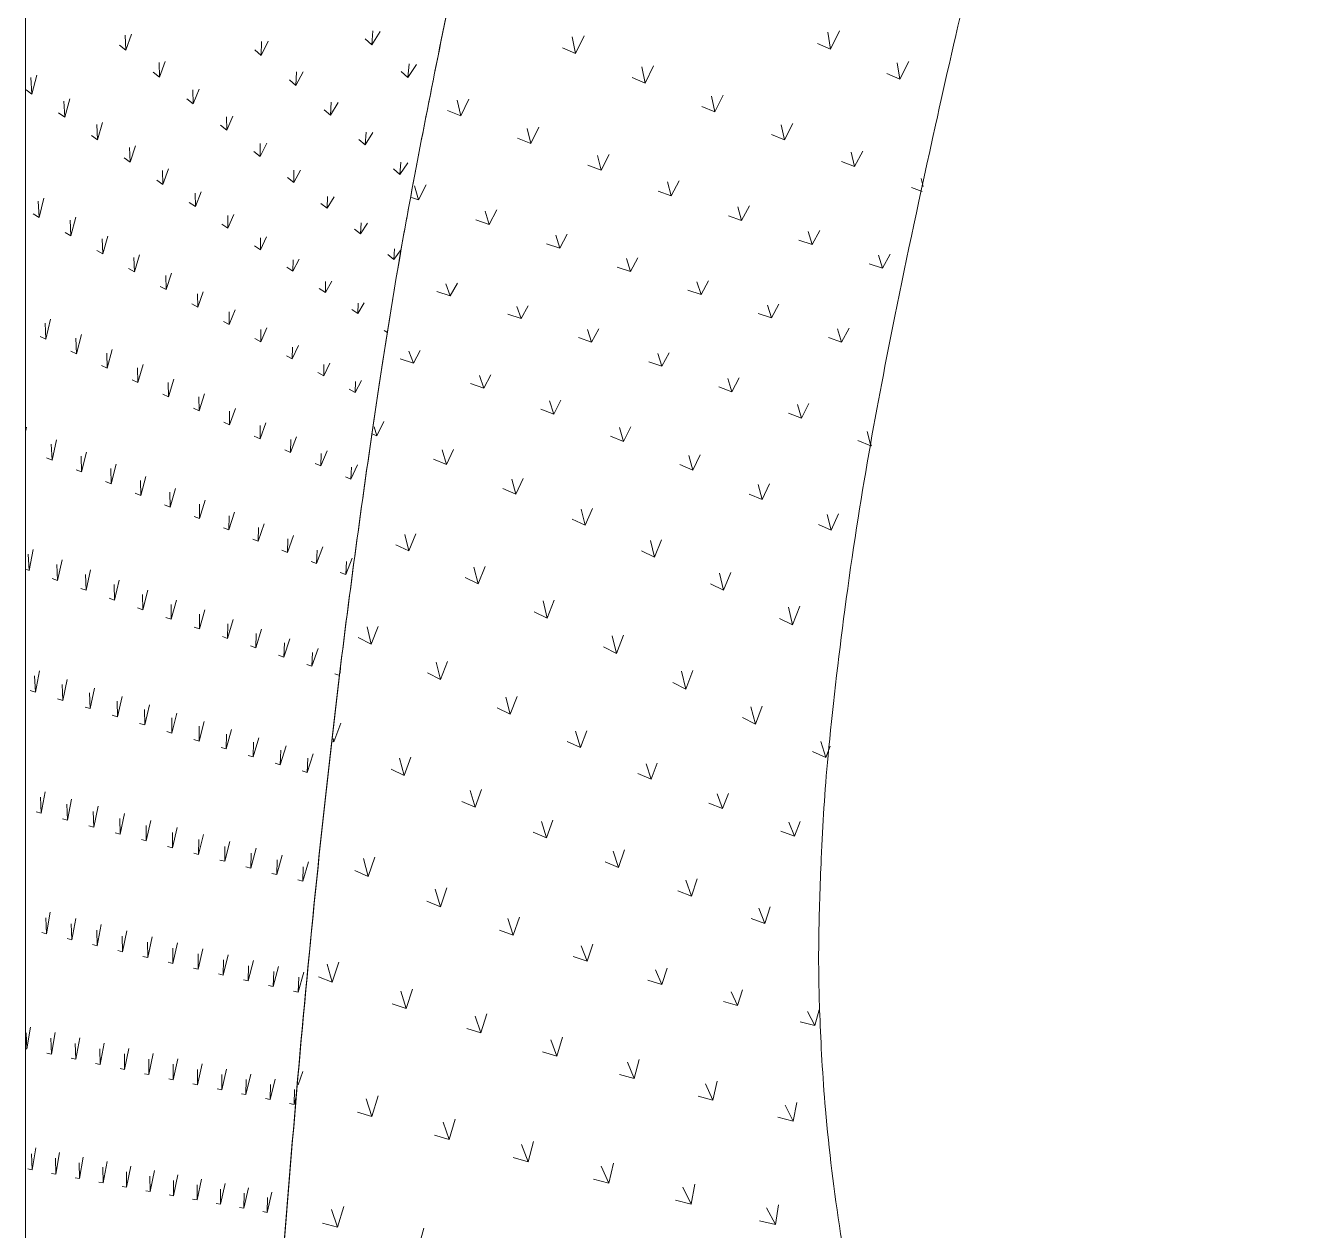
# Model space of a CAD drawing. Header units: millimetres. Extents: x 12827 to 178996, y -27589 to 73652.
# Drawn here: x 92639 to 96268, y 7207 to 10615 of the extents above; entities that cross this region are included whole.
import ezdxf

# ---------------------------------------------------------------- set-up
doc = ezdxf.new("R2010")
doc.units = ezdxf.units.MM
for name, color, linetype, lineweight in [('A-FLOR', 192, 'Continuous', 9), ('A-FLOR-PATT', 8, 'Continuous', 9), ('A-WALL', 113, 'Continuous', 20)]:
    doc.layers.add(name, color=color, linetype=linetype, lineweight=lineweight)

# ---------------------------------------------------------------- blocks, each defined once
blk = doc.blocks.new('FP_240-Copy of 1_F')
at = {"layer": 'A-FLOR-PATT'}
for p, q in [((93618.7, 10560), (93621.5, 10599.5)), ((93618.7, 10560), (93642, 10598.3)), ((92922.5, 10544.8), (92920.9, 10587.6)), ((92922.5, 10544.8), (92938.3, 10590.7)), ((93305.6, 10530.2), (93325.1, 10570.2)), ((93305.6, 10530.2), (93306.2, 10569.9)), ((93618.7, 10560), (93599.5, 10577.4)), ((92922.5, 10544.8), (92904.6, 10559.1)), ((93305.6, 10530.2), (93287.2, 10546.2)), ((93017.9, 10468.9), (93016.7, 10510.1)), ((93017.9, 10468.9), (93034.2, 10512.7)), ((93720.7, 10467.9), (93724.1, 10506.3)), ((93720.7, 10467.9), (93744.8, 10504.9)), ((92657.2, 10420.9), (92654.4, 10467.6)), ((92657.2, 10420.9), (92670.8, 10474.3)), ((93017.9, 10468.9), (93000, 10483.1)), ((93403.9, 10445.4), (93385.5, 10461.3)), ((93403.9, 10445.4), (93405.1, 10483.9)), ((93403.9, 10445.4), (93424.1, 10483.7)), ((93720.7, 10467.9), (93701.6, 10485.1)), ((92657.2, 10420.9), (92640.3, 10432.8)), ((93113.1, 10393.5), (93112.4, 10433.2)), ((93113.1, 10393.5), (93130, 10435.2)), ((92750, 10356.1), (92747.6, 10401)), ((92750, 10356.1), (92764, 10407.1)), ((93113.1, 10393.5), (93095.3, 10407.6)), ((93502.1, 10361), (93503.7, 10398.2)), ((93502.1, 10361), (93523, 10397.6)), ((92750, 10356.1), (92732.6, 10368.2)), ((93208.2, 10318.8), (93207.9, 10356.8)), ((93208.2, 10318.8), (93225.7, 10358.3)), ((93502.1, 10361), (93483.7, 10376.8)), ((92842.6, 10292), (92840.5, 10335.1)), ((92842.6, 10292), (92857.1, 10340.6)), ((93208.2, 10318.8), (93190.4, 10332.7)), ((93600, 10277), (93602.2, 10313)), ((93600, 10277), (93621.6, 10312)), ((92842.6, 10292), (92825.2, 10303.9)), ((92935.1, 10228.4), (92933.4, 10269.8)), ((92935.1, 10228.4), (92950.1, 10274.7)), ((93303.1, 10244.5), (93321.2, 10281.8)), ((93303.1, 10244.5), (93303.2, 10280.9)), ((93600, 10277), (93581.7, 10292.8)), ((92935.1, 10228.4), (92917.7, 10240.3)), ((93303.1, 10244.5), (93285.3, 10258.4)), ((93027.4, 10165.4), (93026.1, 10205.1)), ((93027.4, 10165.4), (93043, 10209.3)), ((93397.8, 10170.9), (93416.5, 10206)), ((93397.8, 10170.9), (93398.4, 10205.6)), ((93697.8, 10193.5), (93679.5, 10209.2)), ((93697.8, 10193.5), (93700.5, 10228.1)), ((93697.8, 10193.5), (93720.1, 10226.7)), ((93027.4, 10165.4), (93010.1, 10177.2)), ((93397.8, 10170.9), (93380.1, 10184.6)), ((92677.6, 10072.1), (92690.9, 10126.8)), ((93119.6, 10103.1), (93118.7, 10141)), ((93119.6, 10103.1), (93135.7, 10144.6)), ((93492.5, 10097.8), (93493.4, 10130.8)), ((93492.5, 10097.8), (93511.7, 10130.6)), ((92677.6, 10072.1), (92675, 10118)), ((93119.6, 10103.1), (93102.3, 10114.7)), ((93492.5, 10097.8), (93474.7, 10111.4)), ((92677.6, 10072.1), (92660.7, 10081.8)), ((92767.5, 10020.2), (92765.3, 10064.5)), ((92767.5, 10020.2), (92781.3, 10072.8)), ((93211.7, 10041.3), (93194.5, 10052.9)), ((93211.7, 10041.3), (93211.2, 10077.5)), ((93211.7, 10041.3), (93228.3, 10080.5)), ((93586.9, 10025.2), (93588.3, 10056.6)), ((93586.9, 10025.2), (93606.7, 10055.8)), ((92767.5, 10020.2), (92750.7, 10029.8)), ((92857.3, 9968.8), (92871.6, 10019.2)), ((93303.7, 9980.2), (93320.8, 10017)), ((93586.9, 10025.2), (93569.2, 10038.8)), ((92857.3, 9968.8), (92855.5, 10011.5)), ((93303.7, 9980.2), (93286.4, 9991.6)), ((93303.7, 9980.2), (93303.5, 10014.5)), ((93681.3, 9953.3), (93683.1, 9983)), ((93681.3, 9953.3), (93701.6, 9981.6)), ((92857.3, 9968.8), (92840.5, 9978.4)), ((92947, 9918), (92945.5, 9959.1)), ((92947, 9918), (92961.8, 9966.3)), ((93395.5, 9919.6), (93413.1, 9954)), ((93395.5, 9919.6), (93395.7, 9952.2)), ((93681.3, 9953.3), (93663.6, 9966.7)), ((92947, 9918), (92930.2, 9927.5)), ((93036.6, 9867.7), (93035.5, 9907.3)), ((93036.6, 9867.7), (93051.9, 9913.9)), ((93395.5, 9919.6), (93378.3, 9930.9)), ((93036.6, 9867.7), (93019.8, 9877.1)), ((93487.2, 9859.7), (93470, 9870.8)), ((93487.2, 9859.7), (93505.3, 9891.7)), ((93487.2, 9859.7), (93487.8, 9890.5)), ((93126, 9817.9), (93125.3, 9856)), ((93126, 9817.9), (93141.8, 9862)), ((93126, 9817.9), (93109.2, 9827.2)), ((93215.3, 9768.7), (93214.9, 9805.2)), ((93215.3, 9768.7), (93231.6, 9810.7)), ((93578.8, 9800.3), (93561.7, 9811.4)), ((93578.8, 9800.3), (93597.4, 9830)), ((93578.8, 9800.3), (93579.8, 9829.4)), ((92696.6, 9727.7), (92694.1, 9773.2)), ((92696.6, 9727.7), (92709.5, 9783.9)), ((93215.3, 9768.7), (93198.6, 9777.9)), ((92696.6, 9727.7), (92680.2, 9735.5)), ((92783.5, 9686.3), (92781.5, 9730.5)), ((92783.5, 9686.3), (92797.1, 9740.8)), ((93304.5, 9720), (93287.7, 9729.1)), ((93304.5, 9720), (93321.3, 9759.9)), ((93304.5, 9720), (93304.5, 9755)), ((93663.1, 9746.1), (93653.1, 9752.5)), ((92783.5, 9686.3), (92767.2, 9694)), ((92870.3, 9645.2), (92884.4, 9698.2)), ((93393.5, 9671.8), (93410.8, 9709.7)), ((93393.5, 9671.8), (93393.9, 9705.3)), ((92870.3, 9645.2), (92854.1, 9652.9)), ((92870.3, 9645.2), (92868.7, 9688.3)), ((92957, 9604.6), (92971.7, 9655.9)), ((93393.5, 9671.8), (93376.8, 9680.8)), ((93482.4, 9624.2), (93500.2, 9660)), ((93482.4, 9624.2), (93483.2, 9656.2)), ((92957, 9604.6), (92955.8, 9646.5)), ((93482.4, 9624.2), (93465.7, 9633.1)), ((92957, 9604.6), (92940.8, 9612.2)), ((93043.5, 9564.4), (93042.8, 9605.1)), ((93043.5, 9564.4), (93058.7, 9614.1)), ((93571.1, 9577), (93554.5, 9585.8)), ((93571.1, 9577), (93589.5, 9610.9)), ((93571.1, 9577), (93572.3, 9607.5)), ((93043.5, 9564.4), (93027.3, 9571.9)), ((93129.9, 9524.6), (93129.6, 9564.1)), ((93129.9, 9524.6), (93145.7, 9572.8)), ((93129.9, 9524.6), (93113.7, 9532)), ((93216.2, 9485.1), (93232.5, 9531.8)), ((93216.2, 9485.1), (93216.2, 9523.6)), ((92640.2, 9469.2), (92642.1, 9478.4)), ((93216.2, 9485.1), (93200, 9492.5)), ((93302.3, 9446.1), (93319.2, 9491.2)), ((93302.3, 9446.1), (93302.8, 9483.4)), ((92713.9, 9385.8), (92726.6, 9443.2)), ((93302.3, 9446.1), (93286.1, 9453.4)), ((93388.2, 9407.4), (93405.7, 9451)), ((93388.2, 9407.4), (93389.1, 9443.6)), ((92713.9, 9385.8), (92711.7, 9431)), ((92797.7, 9352.1), (92811, 9408.3)), ((93388.2, 9407.4), (93372.1, 9414.6)), ((93474, 9369.1), (93492.1, 9411.3)), ((93474, 9369.1), (93475.4, 9404.3)), ((92713.9, 9385.8), (92698.2, 9392.2)), ((92797.7, 9352.1), (92795.9, 9396.4)), ((92881.3, 9318.7), (92895.2, 9373.7)), ((93474, 9369.1), (93458, 9376.3)), ((93559.7, 9331.2), (93578.3, 9371.9)), ((93559.7, 9331.2), (93561.5, 9365.3)), ((92797.7, 9352.1), (92782, 9358.4)), ((92881.3, 9318.7), (92879.9, 9362.2)), ((92964.8, 9285.6), (92963.8, 9328.2)), ((92964.8, 9285.6), (92979.2, 9339.4)), ((93559.7, 9331.2), (93543.7, 9338.3)), ((92881.3, 9318.7), (92865.6, 9324.9)), ((92964.8, 9285.6), (92949.1, 9291.8)), ((93048.1, 9252.8), (93047.6, 9294.5)), ((93048.1, 9252.8), (93063.1, 9305.4)), ((93048.1, 9252.8), (93032.5, 9258.9)), ((93131.2, 9220.3), (93146.8, 9271.8)), ((93131.2, 9220.3), (93131.2, 9261.2)), ((93131.2, 9220.3), (93115.7, 9226.4)), ((93214.3, 9188.1), (93230.4, 9238.4)), ((93214.3, 9188.1), (93214.6, 9228.1)), ((93214.3, 9188.1), (93198.7, 9194.1)), ((93297.1, 9156.1), (93313.9, 9205.3)), ((93297.1, 9156.1), (93297.9, 9195.3)), ((93297.1, 9156.1), (93281.6, 9162.1)), ((93379.8, 9124.5), (93397.2, 9172.6)), ((93379.8, 9124.5), (93381.1, 9162.9)), ((92649.1, 9073.5), (92646.7, 9119.3)), ((92649.1, 9073.5), (92660.9, 9132.7)), ((93379.8, 9124.5), (93364.3, 9130.4)), ((93462.4, 9093.1), (93480.4, 9140.1)), ((93462.4, 9093.1), (93464.1, 9130.7)), ((92649.1, 9073.5), (92640.2, 9076.6)), ((92729.8, 9045.3), (92727.8, 9090.4)), ((92729.8, 9045.3), (92742.2, 9103.7)), ((92810.3, 9017.4), (92823.2, 9074.8)), ((93462.4, 9093.1), (93446.9, 9099)), ((93544.8, 9062), (93563.4, 9107.9)), ((93544.8, 9062), (93546.9, 9098.8)), ((92729.8, 9045.3), (92714.7, 9050.6)), ((92810.3, 9017.4), (92808.7, 9061.8)), ((92890.7, 8989.7), (92904.2, 9046.2)), ((93544.8, 9062), (93529.4, 9067.8)), ((92810.3, 9017.4), (92795.2, 9022.6)), ((92890.7, 8989.7), (92889.5, 9033.5)), ((92970.9, 8962.3), (92970.2, 9005.3)), ((92970.9, 8962.3), (92985, 9017.9)), ((92890.7, 8989.7), (92875.6, 8994.9)), ((92970.9, 8962.3), (92955.9, 8967.4)), ((93051, 8935.1), (93050.7, 8977.5)), ((93051, 8935.1), (93065.6, 8989.7)), ((93051, 8935.1), (93036, 8940.2)), ((93130.9, 8908.1), (93146.1, 8961.8)), ((93130.9, 8908.1), (93131, 8949.8)), ((93210.7, 8881.3), (93226.5, 8934.2)), ((93130.9, 8908.1), (93116, 8913.1)), ((93210.7, 8881.3), (93211.2, 8922.4)), ((93290.4, 8854.7), (93306.7, 8906.8)), ((93290.4, 8854.7), (93291.3, 8895.2)), ((93210.7, 8881.3), (93195.8, 8886.3)), ((93290.4, 8854.7), (93275.5, 8859.7)), ((93369.9, 8828.4), (93386.8, 8879.6)), ((93369.9, 8828.4), (93371.2, 8868.2)), ((93369.9, 8828.4), (93355, 8833.3)), ((93449.2, 8802.3), (93466.7, 8852.6)), ((93449.2, 8802.3), (93451, 8841.4)), ((92666.8, 8729.5), (92678.2, 8789.3)), ((93449.2, 8802.3), (93434.4, 8807.2)), ((93528.9, 8784.1), (93530.7, 8814.9)), ((92666.8, 8729.5), (92664.5, 8775)), ((92744.3, 8705.9), (92742.5, 8750.9)), ((92744.3, 8705.9), (92756.3, 8764.9)), ((93528, 8776.5), (93513.6, 8781.2)), ((92666.8, 8729.5), (92652.2, 8733.9)), ((92744.3, 8705.9), (92729.8, 8710.3)), ((92821.7, 8682.5), (92820.3, 8726.9)), ((92821.7, 8682.5), (92834.3, 8740.8)), ((92899, 8659.3), (92912.1, 8716.9)), ((92821.7, 8682.5), (92807.2, 8686.9)), ((92899, 8659.3), (92897.9, 8703.2)), ((92976.1, 8636.3), (92975.5, 8679.7)), ((92976.1, 8636.3), (92989.7, 8693.2)), ((92899, 8659.3), (92884.5, 8663.7)), ((92976.1, 8636.3), (92961.6, 8640.6)), ((93053.1, 8613.5), (93052.8, 8656.3)), ((93053.1, 8613.5), (93067.3, 8669.6)), ((93129.9, 8590.8), (93144.7, 8646.3)), ((93053.1, 8613.5), (93038.7, 8617.8)), ((93129.9, 8590.8), (93130.1, 8633.1)), ((93206.6, 8568.4), (93221.9, 8623.1)), ((93206.6, 8568.4), (93207.2, 8610.1)), ((93129.9, 8590.8), (93115.5, 8595.1)), ((93206.6, 8568.4), (93192.3, 8572.6)), ((93283.2, 8546.1), (93299, 8600.1)), ((93283.2, 8546.1), (93284.2, 8587.3)), ((93359.7, 8523.9), (93376, 8577.3)), ((93359.7, 8523.9), (93361, 8564.7)), ((93283.2, 8546.1), (93268.9, 8550.2)), ((93359.7, 8523.9), (93345.3, 8528.1)), ((93436, 8502), (93452.8, 8554.7)), ((93436, 8502), (93437.7, 8542.3)), ((93436, 8502), (93421.7, 8506.1)), ((92683, 8387), (92681, 8432.4)), ((92683, 8387), (92694.2, 8447.3)), ((92757.6, 8367.1), (92769.3, 8426.8)), ((92683, 8387), (92669, 8390.8)), ((92757.6, 8367.1), (92755.9, 8412)), ((92832.1, 8347.3), (92830.7, 8391.8)), ((92832.1, 8347.3), (92844.2, 8406.4)), ((92906.4, 8327.7), (92919.1, 8386.2)), ((92757.6, 8367.1), (92743.6, 8370.8)), ((92832.1, 8347.3), (92818.1, 8351)), ((92906.4, 8327.7), (92905.4, 8371.7)), ((92980.6, 8308.2), (92980, 8351.8)), ((92980.6, 8308.2), (92993.8, 8366.1)), ((92906.4, 8327.7), (92892.5, 8331.3)), ((92980.6, 8308.2), (92966.7, 8311.8)), ((93054.6, 8288.8), (93054.4, 8332)), ((93054.6, 8288.8), (93068.3, 8346.2)), ((93128.6, 8269.6), (93142.8, 8326.4)), ((93128.6, 8269.6), (93128.8, 8312.4)), ((93054.6, 8288.8), (93040.8, 8292.5)), ((93202.4, 8250.6), (93217.1, 8306.8)), ((93202.4, 8250.6), (93202.9, 8292.9)), ((93276, 8231.6), (93291.3, 8287.3)), ((93128.6, 8269.6), (93114.7, 8273.2)), ((93202.4, 8250.6), (93188.5, 8254.1)), ((93276, 8231.6), (93277, 8273.6)), ((93349.6, 8212.9), (93365.3, 8268)), ((93349.6, 8212.9), (93350.9, 8254.4)), ((93423, 8194.2), (93439.2, 8248.8)), ((93276, 8231.6), (93262.2, 8235.2)), ((93349.6, 8212.9), (93335.8, 8216.4)), ((93423, 8194.2), (93424.7, 8235.4)), ((93423, 8194.2), (93409.2, 8197.7)), ((92698.1, 8045.7), (92708.9, 8106.3)), ((92698.1, 8045.7), (92696.2, 8090.9)), ((92769.9, 8028.6), (92768.3, 8073.5)), ((92769.9, 8028.6), (92781.2, 8088.8)), ((92841.5, 8011.7), (92840.3, 8056.2)), ((92841.5, 8011.7), (92853.3, 8071.4)), ((92698.1, 8045.7), (92684.6, 8048.9)), ((92769.9, 8028.6), (92756.4, 8031.8)), ((92913.1, 7994.9), (92912.2, 8039.1)), ((92913.1, 7994.9), (92925.4, 8054.2)), ((92984.5, 7978.2), (92984, 8022.1)), ((92984.5, 7978.2), (92997.3, 8037)), ((93055.8, 7961.7), (93069.1, 8020)), ((92841.5, 8011.7), (92828.1, 8014.9)), ((92913.1, 7994.9), (92899.7, 7998.1)), ((93055.8, 7961.7), (93055.7, 8005.2)), ((93127, 7945.2), (93140.7, 8003.1)), ((93127, 7945.2), (93127.2, 7988.4)), ((93198.1, 7928.9), (93212.3, 7986.3)), ((92984.5, 7978.2), (92971.1, 7981.4)), ((93055.8, 7961.7), (93042.5, 7964.8)), ((93127, 7945.2), (93113.7, 7948.3)), ((93198.1, 7928.9), (93198.6, 7971.7)), ((93269, 7912.7), (93283.7, 7969.6)), ((93269, 7912.7), (93269.9, 7955.2)), ((93339.8, 7896.5), (93355, 7953.1)), ((93198.1, 7928.9), (93184.7, 7931.9)), ((93269, 7912.7), (93255.7, 7915.7)), ((93339.8, 7896.5), (93341.1, 7938.7)), ((93410.5, 7880.5), (93426.1, 7936.7)), ((93410.5, 7880.5), (93412.1, 7922.4)), ((93339.8, 7896.5), (93326.5, 7899.6)), ((93410.5, 7880.5), (93397.3, 7883.5)), ((92642.7, 7719.9), (92652.8, 7781.2)), ((92712, 7705.1), (92722.6, 7766.1)), ((92642.7, 7719.9), (92640.6, 7765.3)), ((92712, 7705.1), (92710.2, 7750.2)), ((92781.2, 7690.5), (92779.8, 7735.3)), ((92781.2, 7690.5), (92792.2, 7751)), ((92850.3, 7675.9), (92861.7, 7736.1)), ((92642.7, 7719.9), (92640, 7720.5)), ((92712, 7705.1), (92699, 7707.9)), ((92781.2, 7690.5), (92768.2, 7693.2)), ((92850.3, 7675.9), (92849.2, 7720.4)), ((92919.2, 7661.4), (92918.5, 7705.7)), ((92919.2, 7661.4), (92931.1, 7721.2)), ((92988.1, 7647.1), (93000.4, 7706.4)), ((92850.3, 7675.9), (92837.3, 7678.6)), ((92919.2, 7661.4), (92906.3, 7664.1)), ((92988.1, 7647.1), (92987.6, 7691)), ((93056.8, 7632.8), (93056.7, 7676.4)), ((93056.8, 7632.8), (93069.6, 7691.8)), ((93125.5, 7618.6), (93138.7, 7677.2)), ((93125.5, 7618.6), (93125.7, 7662)), ((93194, 7604.5), (93207.6, 7662.8)), ((92988.1, 7647.1), (92975.2, 7649.7)), ((93056.8, 7632.8), (93044, 7635.5)), ((93125.5, 7618.6), (93112.6, 7621.3)), ((93194, 7604.5), (93194.5, 7647.6)), ((93262.4, 7590.6), (93276.5, 7648.4)), ((93262.4, 7590.6), (93263.2, 7633.4)), ((93330.7, 7576.7), (93345.2, 7634.1)), ((93194, 7604.5), (93181.1, 7607.2)), ((93262.4, 7590.6), (93249.6, 7593.2)), ((93330.7, 7576.7), (93331.8, 7619.2)), ((93398.8, 7562.9), (93400.3, 7605.1)), ((93398.8, 7562.9), (93405.7, 7589.1)), ((93330.7, 7576.7), (93317.9, 7579.3)), ((93398.8, 7562.9), (93386.1, 7565.5)), ((92658.1, 7378), (92667.9, 7439.6)), ((92658.1, 7378), (92656.1, 7423.3)), ((92725, 7365.5), (92723.3, 7410.4)), ((92725, 7365.5), (92735.2, 7426.6)), ((92791.8, 7353), (92802.4, 7413.8)), ((92658.1, 7378), (92645.5, 7380.4)), ((92725, 7365.5), (92712.5, 7367.8)), ((92791.8, 7353), (92790.4, 7397.7)), ((92858.4, 7340.7), (92857.4, 7385)), ((92858.4, 7340.7), (92869.5, 7401)), ((92925, 7328.5), (92924.3, 7372.5)), ((92925, 7328.5), (92936.5, 7388.4)), ((92991.5, 7316.4), (93003.4, 7375.8)), ((92791.8, 7353), (92779.3, 7355.4)), ((92858.4, 7340.7), (92846, 7343)), ((92925, 7328.5), (92912.5, 7330.8)), ((92991.5, 7316.4), (92991, 7360.1)), ((93057.9, 7304.4), (93057.7, 7347.8)), ((93057.9, 7304.4), (93070.2, 7363.4)), ((93124.1, 7292.5), (93136.8, 7351.1)), ((93124.1, 7292.5), (93124.3, 7335.5)), ((93190.3, 7280.7), (93203.4, 7338.9)), ((92991.5, 7316.4), (92979, 7318.6)), ((93057.9, 7304.4), (93045.4, 7306.6)), ((93124.1, 7292.5), (93111.7, 7294.7)), ((93190.3, 7280.7), (93190.7, 7323.4)), ((93256.3, 7269), (93269.9, 7326.8)), ((93256.3, 7269), (93257.1, 7311.4)), ((93322.3, 7257.5), (93336.2, 7314.8)), ((93322.3, 7257.5), (93323.4, 7299.6)), ((93190.3, 7280.7), (93177.9, 7282.9)), ((93256.3, 7269), (93244, 7271.2)), ((93322.3, 7257.5), (93309.9, 7259.7)), ((93377.2, 7248), (93375.8, 7248.2))]:
    blk.add_line(p, q, dxfattribs=at)
blk = doc.blocks.new('FP_254-Copy of 1_F')
at = {"layer": 'A-FLOR-PATT'}
for p, q in [((94916.6, 10548.3), (94942, 10599.6)), ((94194.5, 10535.7), (94185.7, 10582.6)), ((94194.5, 10535.7), (94219.1, 10586)), ((94916.6, 10548.3), (94879.8, 10564.5)), ((94916.6, 10548.3), (94908.5, 10596)), ((94194.5, 10535.7), (94157.6, 10551.7)), ((94391.6, 10452), (94382.7, 10497.7)), ((94391.6, 10452), (94415.9, 10501.1)), ((95112.7, 10463.3), (95104.5, 10509.8)), ((95112.7, 10463.3), (95137.9, 10513.3)), ((94391.6, 10452), (94354.7, 10467.5)), ((95112.7, 10463.3), (95075.9, 10479.1)), ((94588.8, 10370.4), (94579.7, 10414.8)), ((94588.8, 10370.4), (94612.9, 10418)), ((93870.2, 10359.6), (93860.4, 10403.8)), ((93870.2, 10359.6), (93893.5, 10407)), ((94588.8, 10370.4), (94551.8, 10385.5)), ((93870.2, 10359.6), (93833, 10374.6)), ((94068.4, 10281.3), (94058.4, 10324)), ((94068.4, 10281.3), (94091.5, 10327.1)), ((94786.3, 10291.7), (94749.3, 10306.2)), ((94786.3, 10291.7), (94776.9, 10334.4)), ((94786.3, 10291.7), (94810.1, 10337.4)), ((94068.4, 10281.3), (94031.2, 10295.8)), ((94267, 10205.9), (94256.7, 10247)), ((94267, 10205.9), (94289.7, 10250.1)), ((94984.2, 10216), (94974.4, 10256.9)), ((94984.2, 10216), (95007.5, 10259.9)), ((94267, 10205.9), (94229.7, 10219.8)), ((94984.2, 10216), (94947, 10229.9)), ((93750.5, 10121.5), (93739.5, 10161.1)), ((93750.5, 10121.5), (93772.3, 10164.1)), ((94465.8, 10133.3), (94455.3, 10172.9)), ((94465.8, 10133.3), (94488.3, 10175.9)), ((95178.1, 10159.4), (95172.3, 10182.6)), ((93750.5, 10121.5), (93731.1, 10128.4)), ((94465.8, 10133.3), (94428.5, 10146.7)), ((95175.2, 10145.8), (95145.1, 10156.6)), ((93950.4, 10052.3), (93939.1, 10090.2)), ((93950.4, 10052.3), (93971.9, 10093.1)), ((94664.8, 10063.3), (94654.1, 10101.6)), ((94664.8, 10063.3), (94687, 10104.4)), ((93950.4, 10052.3), (93912.9, 10065)), ((94664.8, 10063.3), (94627.5, 10076.3)), ((94150.4, 9985.2), (94138.9, 10021.9)), ((94150.4, 9985.2), (94171.6, 10024.7)), ((94864, 9995.4), (94853.1, 10032.6)), ((94864, 9995.4), (94886, 10035.4)), ((94150.4, 9985.2), (94112.9, 9997.6)), ((94864, 9995.4), (94826.6, 10008)), ((94350.3, 9919.5), (94338.7, 9955.5)), ((94350.3, 9919.5), (94371.4, 9958.1)), ((95063, 9928.6), (95052.2, 9965.3)), ((95063, 9928.6), (95085, 9968)), ((94350.3, 9919.5), (94312.8, 9931.8)), ((95063, 9928.6), (95025.7, 9941.1)), ((93840.7, 9850.2), (93828.2, 9884.2)), ((93840.7, 9850.2), (93860.7, 9886.5)), ((94550, 9854.1), (94538.5, 9889.8)), ((94550, 9854.1), (94571.1, 9892.3)), ((93840.7, 9850.2), (93803, 9862.1)), ((94550, 9854.1), (94512.6, 9866.4)), ((94040.9, 9785.8), (94003.4, 9798)), ((94040.9, 9785.8), (94028.6, 9820.2)), ((94040.9, 9785.8), (94061, 9822.3)), ((94749.1, 9787.7), (94711.9, 9800.2)), ((94749.1, 9787.7), (94737.8, 9823.8)), ((94749.1, 9787.7), (94770.4, 9826.3)), ((94240.5, 9719.5), (94203.1, 9732.1)), ((94240.5, 9719.5), (94228.4, 9754.7)), ((94240.5, 9719.5), (94260.8, 9756.8)), ((94947.6, 9719.5), (94910.4, 9732.4)), ((94947.6, 9719.5), (94936.5, 9756.5)), ((94947.6, 9719.5), (94969.1, 9758.9)), ((93736.4, 9659.4), (93723.6, 9693.9)), ((93736.4, 9659.4), (93755.7, 9695.5)), ((94439.3, 9650.8), (94459.8, 9689.1)), ((93736.4, 9659.4), (93699, 9672.2)), ((94439.3, 9650.8), (94402.1, 9663.9)), ((94439.3, 9650.8), (94427.5, 9687.1)), ((93935.4, 9589.2), (93922.9, 9625.3)), ((93935.4, 9589.2), (93955.1, 9626.9)), ((94637.2, 9579), (94625.7, 9616.7)), ((94637.2, 9579), (94658, 9618.7)), ((93935.4, 9589.2), (93898.2, 9602.7)), ((94637.2, 9579), (94600.2, 9592.7)), ((94133.5, 9515.4), (94121.4, 9553.3)), ((94133.5, 9515.4), (94153.4, 9554.9)), ((94834.3, 9504), (94855.3, 9545.2)), ((94133.5, 9515.4), (94096.4, 9529.6)), ((94834.3, 9504), (94797.4, 9518.3)), ((94834.3, 9504), (94823.1, 9543.2)), ((93632.9, 9454), (93624.8, 9479.9)), ((93632.9, 9454), (93652.5, 9494.8)), ((94330.7, 9438.1), (94318.9, 9477.7)), ((94330.7, 9438.1), (94351, 9479.4)), ((93632.9, 9454), (93621.7, 9458.5)), ((94330.7, 9438.1), (94293.7, 9452.9)), ((95030.6, 9425.8), (94993.8, 9440.7)), ((95030.6, 9425.8), (95019.6, 9466.5)), ((93830, 9373.1), (93817.9, 9414.2)), ((93830, 9373.1), (93849.9, 9415.8)), ((94527.1, 9357.4), (94515.6, 9398.7)), ((94527.1, 9357.4), (94547.7, 9400.5)), ((95030.6, 9425.8), (95032.1, 9428.9)), ((93830, 9373.1), (93793.1, 9388.5)), ((94527.1, 9357.4), (94490.3, 9372.8)), ((94026.4, 9289), (94014.6, 9331.8)), ((94026.4, 9289), (94046.6, 9333.6)), ((94026.4, 9289), (93989.7, 9305)), ((94723, 9273.7), (94711.7, 9316.6)), ((94723, 9273.7), (94743.8, 9318.5)), ((94723, 9273.7), (94686.3, 9289.6)), ((94222.4, 9201.8), (94185.7, 9218.4)), ((94222.4, 9201.8), (94210.8, 9246.3)), ((94222.4, 9201.8), (94242.7, 9248.2)), ((94918.5, 9186.9), (94907.3, 9231.4)), ((94918.5, 9186.9), (94939.3, 9233.5)), ((94918.5, 9186.9), (94881.9, 9203.4)), ((93723.4, 9129.1), (93686.7, 9146.3)), ((93723.4, 9129.1), (93711.6, 9174.9)), ((93723.4, 9129.1), (93743.4, 9176.7)), ((94418.1, 9111.4), (94406.6, 9157.7)), ((94418.1, 9111.4), (94438.5, 9159.7)), ((94418.1, 9111.4), (94381.4, 9128.6)), ((93919.1, 9035.4), (93907.4, 9082.9)), ((93919.1, 9035.4), (93939.2, 9084.8)), ((93919.1, 9035.4), (93882.4, 9053.2)), ((94613.5, 9017.3), (94602, 9065.6)), ((94613.5, 9017.3), (94633.9, 9067.8)), ((94613.5, 9017.3), (94576.9, 9035.2)), ((94114.8, 8938.3), (94103, 8987.4)), ((94114.8, 8938.3), (94134.8, 8989.4)), ((94808.8, 8919.1), (94797.3, 8969.6)), ((94808.8, 8919.1), (94829.2, 8972)), ((94114.8, 8938.3), (94078.1, 8956.7)), ((94808.8, 8919.1), (94772.2, 8937.8)), ((93616.9, 8864.7), (93605, 8913.5)), ((93616.9, 8864.7), (93636.8, 8915.2)), ((94310.5, 8838.6), (94330.4, 8890.7)), ((93616.9, 8864.7), (93580.1, 8883.3)), ((94310.5, 8838.6), (94273.8, 8857.4)), ((94310.5, 8838.6), (94298.6, 8888.7)), ((93813.1, 8765.1), (93776.3, 8783.7)), ((93813.1, 8765.1), (93801, 8814.3)), ((93813.1, 8765.1), (93832.8, 8816)), ((94506.8, 8737.9), (94494.6, 8788)), ((94506.8, 8737.9), (94526.4, 8789.9)), ((94506.8, 8737.9), (94470, 8756.8)), ((94010.2, 8666.7), (93997.6, 8715)), ((94010.2, 8666.7), (94029.4, 8716.7)), ((94010.2, 8666.7), (93973.2, 8684.9)), ((94704, 8638.6), (94691.2, 8687.3)), ((94704, 8638.6), (94722.9, 8689.1)), ((93511.5, 8588.4), (93531.2, 8641.3)), ((94704, 8638.6), (94666.9, 8657)), ((94208.6, 8572.2), (94195.3, 8618.3)), ((94208.6, 8572.2), (94227.1, 8619.9)), ((93511.5, 8588.4), (93508.2, 8590)), ((93511.5, 8588.4), (93509.1, 8598.1)), ((94208.6, 8572.2), (94171.3, 8589.6)), ((94902.6, 8543.9), (94888.9, 8589.4)), ((94902.6, 8543.9), (94915, 8576)), ((93710.3, 8493.6), (93697.4, 8542.5)), ((93710.3, 8493.6), (93729.4, 8545)), ((94408.6, 8483.2), (94426.3, 8528.2)), ((94902.6, 8543.9), (94865.2, 8561.2)), ((93710.3, 8493.6), (93672.9, 8511)), ((94408.6, 8483.2), (94371, 8499.4)), ((94408.6, 8483.2), (94394.6, 8526.7)), ((93910.7, 8403.4), (93873, 8420)), ((93910.7, 8403.4), (93897.1, 8450.8)), ((93910.7, 8403.4), (93929.1, 8453.6)), ((94610.5, 8399.9), (94595.6, 8441)), ((94610.5, 8399.9), (94627.3, 8442.6)), ((94610.5, 8399.9), (94572.5, 8415.1)), ((94112.9, 8317.2), (94098.6, 8363.6)), ((94112.9, 8317.2), (94130.6, 8366.7)), ((94814.2, 8321.4), (94798.5, 8361.1)), ((94814.2, 8321.4), (94830.2, 8362.9)), ((94112.9, 8317.2), (94074.8, 8333.1)), ((94814.2, 8321.4), (94775.9, 8335.8)), ((94316.8, 8233.3), (94301.8, 8279.6)), ((94316.8, 8233.3), (94333.9, 8283)), ((93608.4, 8207.6), (93595, 8258.3)), ((93608.4, 8207.6), (93627.5, 8262.6)), ((94316.8, 8233.3), (94278.4, 8248.9)), ((93608.4, 8207.6), (93570.3, 8224.1)), ((94522.6, 8151.9), (94539, 8201.2)), ((93812.5, 8122), (93798.3, 8171.3)), ((93812.5, 8122), (93830.8, 8175.8)), ((94522.6, 8151.9), (94483.9, 8167)), ((94522.6, 8151.9), (94506.8, 8197.5)), ((93812.5, 8122), (93774, 8137.8)), ((94018.7, 8041.5), (94036.2, 8093)), ((94730.6, 8075), (94713.9, 8118.3)), ((94730.6, 8075), (94746, 8122.1)), ((94018.7, 8041.5), (93979.9, 8056.1)), ((94018.7, 8041.5), (94003.6, 8088.4)), ((94730.6, 8075), (94691.5, 8088.9)), ((94227.5, 7968.3), (94211.3, 8011.8)), ((94227.5, 7968.3), (94243.8, 8016.4)), ((93506.5, 7908.8), (93492.6, 7959.7)), ((93506.5, 7908.8), (93525.6, 7965.7)), ((94227.5, 7968.3), (94188.1, 7981.4)), ((94439, 7902.5), (94454.2, 7947.8)), ((93506.5, 7908.8), (93467.6, 7923.5)), ((94439, 7902.5), (94399.1, 7914.3)), ((94439, 7902.5), (94421.6, 7943.1)), ((93715.4, 7834.2), (93700.5, 7882.8)), ((93715.4, 7834.2), (93733.6, 7889.1)), ((94653.6, 7842.8), (94634.9, 7881.6)), ((94653.6, 7842.8), (94667.5, 7886.6)), ((93715.4, 7834.2), (93676, 7847.7)), ((94653.6, 7842.8), (94613.1, 7853.6)), ((93927.3, 7765), (93911.2, 7812.1)), ((93927.3, 7765), (93944.3, 7818.7)), ((94871.5, 7786.4), (94851.3, 7825.4)), ((94871.5, 7786.4), (94883.9, 7830.8)), ((93927.3, 7765), (93887.4, 7777.6)), ((94871.5, 7786.4), (94830.4, 7796.9)), ((94142.4, 7699.4), (94124.9, 7745.9)), ((94142.4, 7699.4), (94158.1, 7752.8)), ((94142.4, 7699.4), (94101.8, 7711.4)), ((94361, 7636.1), (94342, 7682.4)), ((94361, 7636.1), (94375.3, 7689.7)), ((93410.7, 7618.3), (93423, 7656)), ((94361, 7636.1), (94319.7, 7647.8)), ((94583.6, 7574.8), (94562.8, 7620.8)), ((94583.6, 7574.8), (94596.1, 7628.4)), ((93618.8, 7528.7), (93636.9, 7587.1)), ((94583.6, 7574.8), (94541.5, 7586.1)), ((93618.8, 7528.7), (93603, 7578.9)), ((94810.5, 7515.3), (94787.8, 7560.9)), ((94810.5, 7515.3), (94821.1, 7568.6)), ((93618.8, 7528.7), (93578.2, 7541.2)), ((93837.7, 7463.4), (93820.4, 7512.8)), ((93837.7, 7463.4), (93854.4, 7521)), ((94810.5, 7515.3), (94767.6, 7526.3)), ((93837.7, 7463.4), (93796.4, 7475.5)), ((94060.9, 7400.7), (94041.8, 7449.2)), ((94060.9, 7400.7), (94075.9, 7457.5)), ((94060.9, 7400.7), (94018.7, 7412.3)), ((94288.9, 7340.1), (94267.7, 7387.8)), ((94288.9, 7340.1), (94301.9, 7396.3)), ((94288.9, 7340.1), (94245.7, 7351.3)), ((94521.9, 7281.1), (94532.8, 7337)), ((94521.9, 7281.1), (94498.6, 7328.4)), ((93521.3, 7215.4), (93504.6, 7265.2)), ((93521.3, 7215.4), (93539.7, 7274.1)), ((94521.9, 7281.1), (94477.8, 7292)), ((94760.6, 7223.1), (94734.8, 7270.3)), ((94760.6, 7223.1), (94769.1, 7279)), ((93521.3, 7215.4), (93479.1, 7227)), ((94760.6, 7223.1), (94715.4, 7233.9)), ((93749.3, 7154.4), (93765.9, 7212.4))]:
    blk.add_line(p, q, dxfattribs=at)

msp = doc.modelspace()

# ---------------------------------------------------------------- linework, layer by layer
at = {"layer": 'A-FLOR'}
for points, knots in [([(111057.51623, 40199.29363), (110790.11524, 39908.85437), (110517.81773, 39628.56511), (110400.02908, 39510.73078), (110281.75317, 39392.40898), (110147.14314, 39257.74674), (109996.12094, 39106.66596), (109773.71013, 38884.16888), (109640.92964, 38751.33689), (109526.41728, 38631.49407), (109352.87093, 38451.71181), (109207.52775, 38295.78973), (109022.14449, 38094.19385), (108838.03467, 37889.63944), (108561.06363, 37574.47106), (108332.42291, 37308.52743), (108127.05484, 37063.6829), (107888.57608, 36773.43403), (107656.60708, 36482.6189), (107437.20498, 36207.5419), (107137.13719, 35819.90238), (106825.1537, 35412.32636), (106393.6327, 34835.8578), (105710.181, 33904.13079), (105283.80656, 33307.35906), (104840.08212, 32673.39328), (104542.56724, 32240.60364), (104248.06441, 31803.80256), (104007.39319, 31440.06481), (103774.54904, 31089.25079), (103554.07684, 30743.15264), (103245.82541, 30255.01341), (102915.27001, 29720.08415), (102666.93214, 29306.59894), (102341.2374, 28755.56201), (102137.68758, 28402.84546), (101917.61467, 28015.04629), (101724.14444, 27665.85709), (101512.5858, 27272.17992), (101206.73383, 26696.68686), (100753.63145, 25806.99691), (100167.12949, 24592.65546), (99840.0301, 23881.65057), (99461.75628, 23036.8572), (99327.47194, 22727.71513), (99130.62059, 22269.18597), (98858.21851, 21613.23422), (98628.85247, 21054.62644), (98287.16224, 20194.35192), (97985.58412, 19412.95088), (97521.6025, 18157.03621), (97177.95348, 17180.94449), (96585.76301, 15391.27254), (96361.84856, 14677.28912), (96080.91331, 13727.25005), (95862.88586, 12957.02732), (95646.53943, 12148.98476), (95425.0069, 11259.73178), (95211.97097, 10336.15476), (95108.16188, 9847.30532), (95024.152, 9414.66409), (94959.33721, 9004.92539), (94905.21897, 8535.86335), (94891.01022, 8300.69616), (94881.02287, 8013.09684), (94884.32452, 7826.0239), (94899.86804, 7530.53219), (94938.49243, 7216.46526), (95002.24231, 6869.7832), (95050.2807, 6702.37592), (95150.311, 6394.71732), (95225.48294, 6189.98908), (95265.75274, 6077.37885)], [0, 0, 0, 0, 1.0407913836, 1.8329227872, 2.4060321319, 3.0305247211, 3.8160228975, 4.5986923833, 5.329045579, 5.9886585082, 6.6759714342, 7.4814648878, 8.314642484, 9.3734481445, 10.5162466185, 11.7075364251, 12.8508175028, 14.0173605822, 15.2191975832, 16.546249862, 18.0277268189, 19.911701422, 22.5229006852, 25.3747516683, 28.2853400759, 30.5069373856, 32.5026751219, 34.1293146002, 35.6421299878, 37.0276553162, 38.5674876844, 40.3344223811, 42.1800288241, 44.0942494579, 45.7662637289, 47.3984502866, 48.7673300641, 50.1795881101, 51.8168274441, 54.1090521126, 57.3868233557, 60.8076971781, 64.1489886498, 66.3846344694, 68.3102443987, 70.0004602256, 71.9823230696, 74.430541174, 77.0179211282, 80.408721011, 83.9188512543, 88.5739935232, 92.5835625461, 96.5449138638, 99.3207100258, 102.1929498492, 104.984003146, 107.9361103254, 110.5201242415, 112.5841571659, 114.0655925609, 115.5168852373, 116.7439619213, 117.8321531365, 118.6087429438, 119.4512490744, 120.3250828263, 121.3797012231, 122.301253482, 123.2448037949, 124.1695396625, 125.1734564309, 125.1734564309, 125.1734564309, 125.1734564309]), ([(97533.11088, 22431.71081), (97489.1596, 22324.8371), (97338.76684, 21955.96655), (97087.81502, 21323.5205), (96766.57026, 20486.45602), (96494.57981, 19739.00711), (96104.71284, 18641.12159), (95901.9215, 18052.04007), (95678.20179, 17363.3391), (95419.97945, 16568.42486), (95157.80265, 15710.67046), (94821.50953, 14569.39981), (94474.72173, 13329.03548), (94266.96594, 12553.46521), (94045.43331, 11645.22047), (93841.18243, 10717.49883), (93701.27395, 9997.46494), (93630.52867, 9550.59705), (93520.78041, 8769.30439), (93413.84543, 7751.15437), (93327.64592, 6620.31785), (93274.1374, 5852.46705), (93209.751, 5054.64765), (93177.71551, 4685.72705)], [142.986923238, 142.986923238, 142.986923238, 142.986923238, 144.1569450825, 146.9842487516, 149.7477417167, 152.8710327831, 155.6952478321, 158.4415493634, 160.8279183117, 163.5137315081, 166.7085993566, 170.3977282731, 173.9840829727, 177.2917672061, 180.2299639644, 183.0922759073, 185.4271984576, 187.5861070317, 190.0624894826, 193.2834152919, 196.4908369273, 199.4630096309, 201.5623520394, 201.5623520394, 201.5623520394, 201.5623520394]), ([(93269.5148, 5807.35965), (93293.48463, 6122.78667), (93332.10732, 6671.79896), (93414.75179, 7756.47803), (93521.69748, 8774.67765), (93631.42967, 9555.85585), (93702.16842, 10002.68325), (93842.06181, 10722.63893), (94046.29116, 11650.263), (94227.94655, 12395.01802), (94329.14381, 12783.57723), (94367.46968, 12927.54151)], [-199.0850376647, -199.0850376647, -199.0850376647, -199.0850376647, -196.4908369273, -193.2834152919, -190.0624894826, -187.5861070317, -185.4271984576, -183.0922759073, -180.2299639644, -177.2917672061, -175.6228219554, -175.6228219554, -175.6228219554, -175.6228219554])]:
    msp.add_open_spline(points, degree=3, knots=knots, dxfattribs=at)
at = {"layer": 'A-WALL', "color": 50, "lineweight": 15}
msp.add_line((92639.29296, 31007.48546), (92639.29296, 4657.48546), dxfattribs=at)

# ---------------------------------------------------------------- block references
at = {"layer": 'A-FLOR'}
for name in ['FP_254-Copy of 1_F', 'FP_240-Copy of 1_F']:
    msp.add_blockref(name, (0, 0), dxfattribs=at)

doc.saveas('drawing.dxf')
